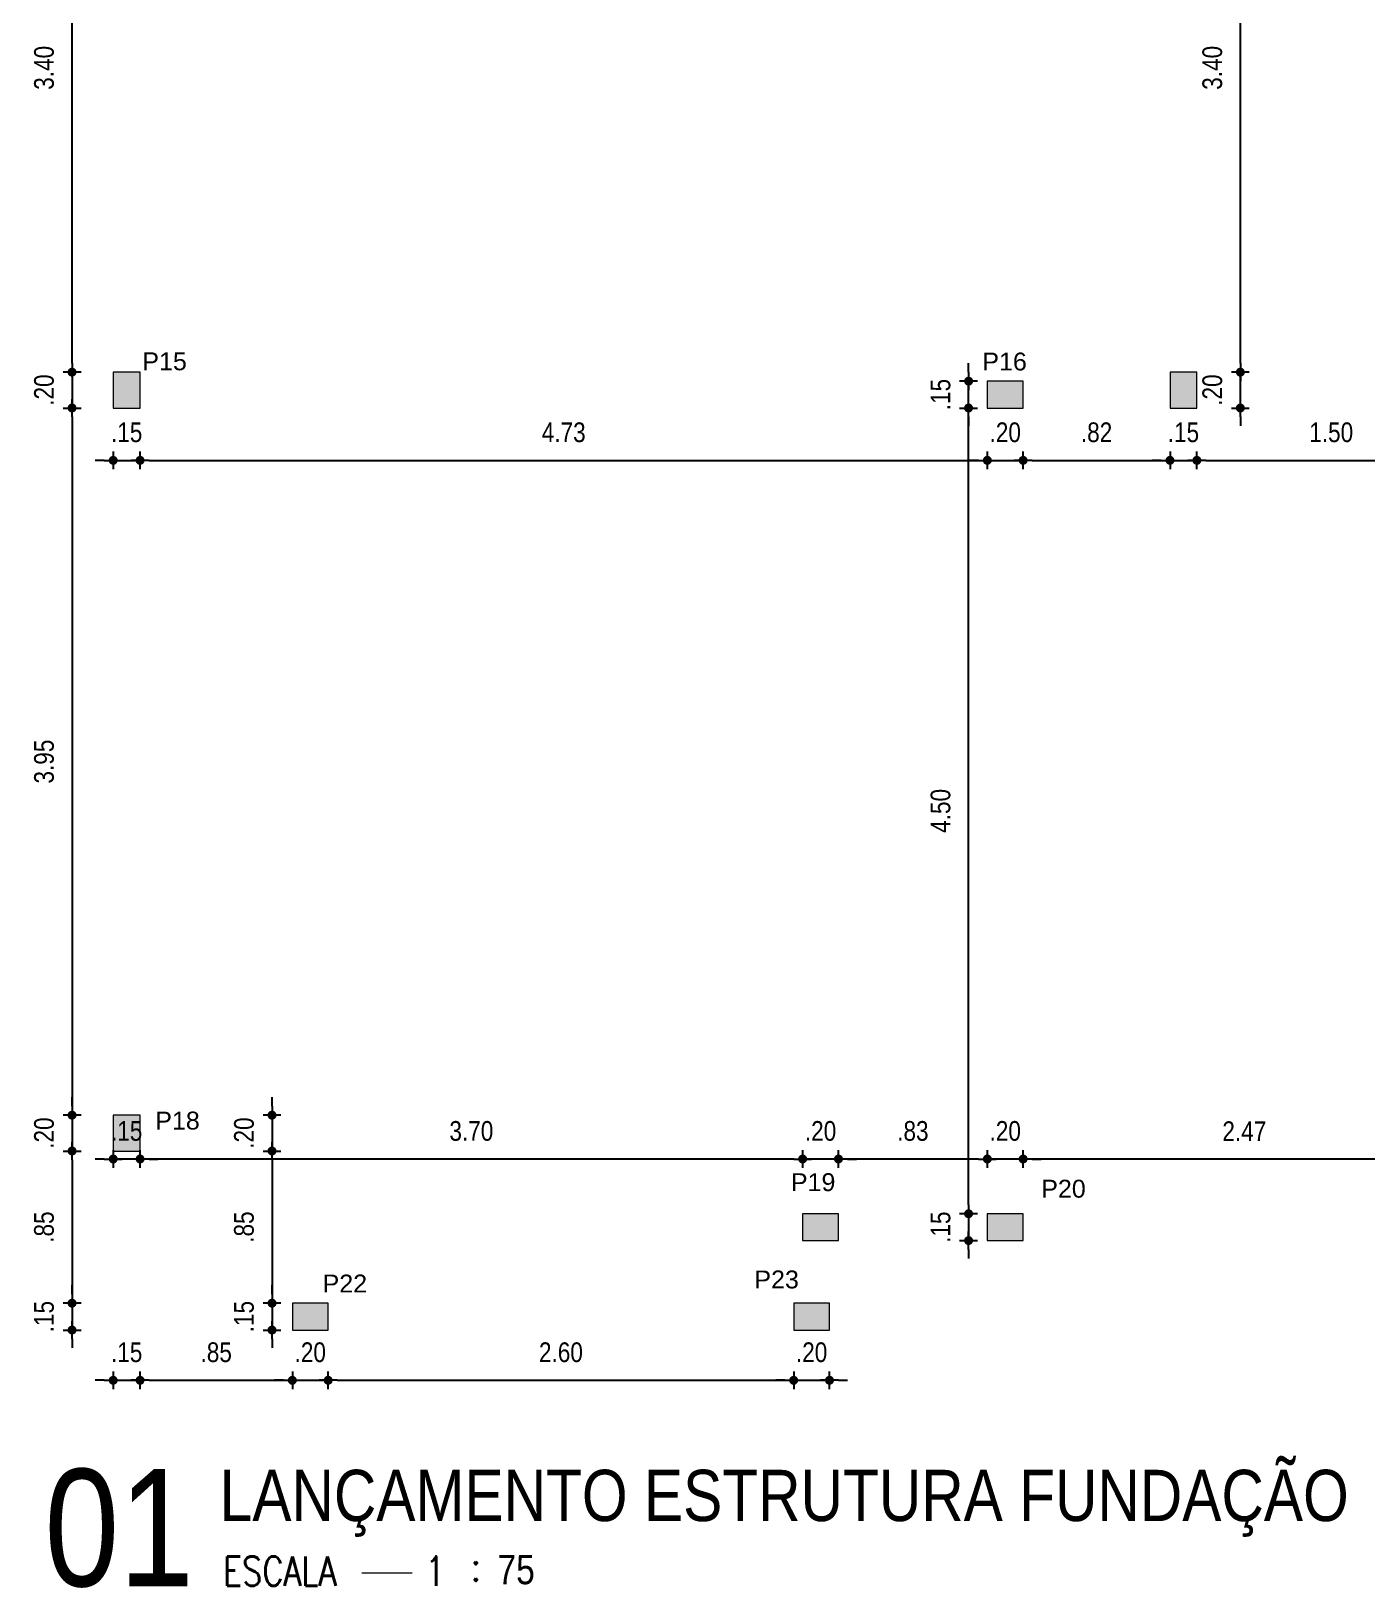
# Model space of a CAD drawing. Header units: millimetres. Extents: x 3212 to 6878, y 1640 to 3386.
# Drawn here: x 3328.33 to 3335.79, y 1701.61 to 1710.31 of the extents above; entities that cross this region are included whole.
import ezdxf
from ezdxf.enums import TextEntityAlignment as Align

# ---------------------------------------------------------------- set-up
doc = ezdxf.new("R2010")
doc.units = ezdxf.units.MM
doc.header["$LTSCALE"] = 0.8
for name, color, linetype in [('COTA', 2, 'Continuous'), ('E-TXT-G', 3, 'Continuous'), ('E-TXT-Y', 2, 'Continuous')]:
    doc.layers.add(name, color=color, linetype=linetype)
for name, color, linetype, lineweight in [('COTAS', 53, 'Continuous', 9), ('E-TXT-W', 7, 'Continuous', 20), ('pilares', 1, 'Continuous', 9)]:
    doc.layers.add(name, color=color, linetype=linetype, lineweight=lineweight)
doc.styles.add('CARIMBO_DADOS', font='arial.ttf', dxfattribs={"height": 0.1})
doc.styles.add('F2', font='ARIALN.TTF')
doc.styles.add('REG140', font='romans.shx', dxfattribs={"width": 0.8, "height": 0.35})
doc.styles.add('REG80', font='romans.shx', dxfattribs={"width": 0.8, "height": 0.1})
doc.styles.add('SANSSERIF2', font='sanssb__.ttf', dxfattribs={"width": 0.8})
doc.dimstyles.new('ARQUITETURA', dxfattribs={"dimtxt": 0.11, "dimasz": 0.05, "dimexe": 0.1, "dimexo": 0, "dimgap": 0.1, "dimtad": 1, "dimzin": 5, "dimdsep": 46, "dimtxsty": 'F2', "dimblk": 'COTA', "dimcen": 0, "dimse1": 1, "dimse2": 1, "dimadec": 0, "dimazin": 0, "dimtfac": 2, "dimtix": 1, "dimtmove": 2, "dimatfit": 3, "dimldrblk": 'COTA', "dimfxl": 0, "dimtolj": 1, "dimtzin": 5, "dimarcsym": 0})

# ---------------------------------------------------------------- blocks, each defined once
blk = doc.blocks.new('COTA')
at = {"layer": 'COTA'}
for p, q in [((-1, 0), (1, 0)), ((0, 1), (0, -1))]:
    blk.add_line(p, q, dxfattribs=at)
at = {"layer": 'COTA', "const_width": 0.5}
blk.add_lwpolyline([(-0.25, 0, 1), (0.25, 0, 1)], format="xyb", close=True, dxfattribs=at)
blk = doc.blocks.new('*D759')
at = {"layer": 'COTAS', "color": 0, "lineweight": -2, "transparency": 16777216}
for p, q in [((3328.7423, 1707.912), (3328.6923, 1707.912)), ((3328.7923, 1707.912), (3328.9423, 1707.912)), ((3328.9923, 1707.912), (3329.0423, 1707.912))]:
    blk.add_line(p, q, dxfattribs=at)
at = {"layer": 'Defpoints', "color": 0, "transparency": 16777216}
for p in [(3328.7923, 1708.3044), (3328.9423, 1708.2044), (3328.9423, 1707.912)]:
    blk.add_point(p, dxfattribs=at)
at = {"layer": 'COTAS', "color": 0, "lineweight": -2, "transparency": 16777216, "xscale": 0.05, "yscale": 0.05, "zscale": 0.05}
blk.add_blockref('COTA', (3328.7923, 1707.912), dxfattribs=at)
at = {"layer": 'COTAS', "color": 0, "lineweight": -2, "transparency": 16777216, "xscale": 0.05, "yscale": 0.05, "zscale": 0.05, "rotation": 180}
blk.add_blockref('COTA', (3328.9423, 1707.912), dxfattribs=at)
at = {"layer": 'COTAS', "color": 0, "transparency": 16777216, "insert": (3328.8673, 1708.0681), "char_height": 0.11, "attachment_point": 5, "style": 'F2'}
blk.add_mtext('\\A1;.15', dxfattribs=at)
blk = doc.blocks.new('*D760')
at = {"layer": 'COTAS', "color": 0, "lineweight": -2, "transparency": 16777216}
blk.add_line((3328.9923, 1707.912), (3333.6223, 1707.912), dxfattribs=at)
at = {"layer": 'Defpoints', "color": 0, "transparency": 16777216}
for p in [(3328.9423, 1708.2044), (3333.6723, 1708.2044), (3333.6723, 1707.912)]:
    blk.add_point(p, dxfattribs=at)
at = {"layer": 'COTAS', "color": 0, "lineweight": -2, "transparency": 16777216, "xscale": 0.05, "yscale": 0.05, "zscale": 0.05, "rotation": 180}
blk.add_blockref('COTA', (3328.9423, 1707.912), dxfattribs=at)
at = {"layer": 'COTAS', "color": 0, "lineweight": -2, "transparency": 16777216, "xscale": 0.05, "yscale": 0.05, "zscale": 0.05}
blk.add_blockref('COTA', (3333.6723, 1707.912), dxfattribs=at)
at = {"layer": 'COTAS', "color": 0, "transparency": 16777216, "insert": (3331.3073, 1708.0681), "char_height": 0.11, "attachment_point": 5, "style": 'F2'}
blk.add_mtext('\\A1;4.73', dxfattribs=at)
blk = doc.blocks.new('*D761')
at = {"layer": 'COTAS', "color": 0, "lineweight": -2, "transparency": 16777216}
for p, q in [((3333.6223, 1707.912), (3333.5723, 1707.912)), ((3333.6723, 1707.912), (3333.8723, 1707.912)), ((3333.9223, 1707.912), (3333.9723, 1707.912))]:
    blk.add_line(p, q, dxfattribs=at)
at = {"layer": 'Defpoints', "color": 0, "transparency": 16777216}
for p in [(3333.6723, 1708.2044), (3333.8723, 1708.2044), (3333.8723, 1707.912)]:
    blk.add_point(p, dxfattribs=at)
at = {"layer": 'COTAS', "color": 0, "lineweight": -2, "transparency": 16777216, "xscale": 0.05, "yscale": 0.05, "zscale": 0.05}
blk.add_blockref('COTA', (3333.6723, 1707.912), dxfattribs=at)
at = {"layer": 'COTAS', "color": 0, "lineweight": -2, "transparency": 16777216, "xscale": 0.05, "yscale": 0.05, "zscale": 0.05, "rotation": 180}
blk.add_blockref('COTA', (3333.8723, 1707.912), dxfattribs=at)
at = {"layer": 'COTAS', "color": 0, "transparency": 16777216, "insert": (3333.7723, 1708.0681), "char_height": 0.11, "attachment_point": 5, "style": 'F2'}
blk.add_mtext('\\A1;.20', dxfattribs=at)
blk = doc.blocks.new('*D762')
at = {"layer": 'COTAS', "color": 0, "lineweight": -2, "transparency": 16777216}
for p, q in [((3329.6789, 1704.3044), (3329.6789, 1704.3544)), ((3329.6789, 1704.2544), (3329.6789, 1704.0544)), ((3329.6789, 1704.0044), (3329.6789, 1703.9544))]:
    blk.add_line(p, q, dxfattribs=at)
at = {"layer": 'Defpoints', "color": 0, "transparency": 16777216}
for p in [(3328.9423, 1704.2544), (3328.9423, 1704.0544), (3329.6789, 1704.0544)]:
    blk.add_point(p, dxfattribs=at)
at = {"layer": 'COTAS', "color": 0, "lineweight": -2, "transparency": 16777216, "xscale": 0.05, "yscale": 0.05, "zscale": 0.05}
for p, rotation in [((3329.6789, 1704.2544), 270), ((3329.6789, 1704.0544), 90)]:
    blk.add_blockref('COTA', p, dxfattribs=dict(at, rotation=rotation))
at = {"layer": 'COTAS', "color": 0, "transparency": 16777216, "insert": (3329.5227, 1704.1544), "char_height": 0.11, "attachment_point": 5, "rotation": 90, "style": 'F2'}
blk.add_mtext('\\A1;.20', dxfattribs=at)
blk = doc.blocks.new('*D763')
at = {"layer": 'COTAS', "color": 0, "lineweight": -2, "transparency": 16777216}
blk.add_line((3329.6789, 1704.0044), (3329.6789, 1703.2544), dxfattribs=at)
at = {"layer": 'Defpoints', "color": 0, "transparency": 16777216}
for p in [(3328.9423, 1704.0544), (3329.6789, 1703.2044), (3329.7923, 1703.2044)]:
    blk.add_point(p, dxfattribs=at)
at = {"layer": 'COTAS', "color": 0, "lineweight": -2, "transparency": 16777216, "xscale": 0.05, "yscale": 0.05, "zscale": 0.05}
for p, rotation in [((3329.6789, 1704.0544), 90), ((3329.6789, 1703.2044), 270)]:
    blk.add_blockref('COTA', p, dxfattribs=dict(at, rotation=rotation))
at = {"layer": 'COTAS', "color": 0, "transparency": 16777216, "insert": (3329.5227, 1703.6294), "char_height": 0.11, "attachment_point": 5, "rotation": 90, "style": 'F2'}
blk.add_mtext('\\A1;.85', dxfattribs=at)
blk = doc.blocks.new('*D764')
at = {"layer": 'COTAS', "color": 0, "lineweight": -2, "transparency": 16777216}
for p, q in [((3329.6789, 1703.2544), (3329.6789, 1703.3044)), ((3329.6789, 1703.2044), (3329.6789, 1703.0544)), ((3329.6789, 1703.0044), (3329.6789, 1702.9544))]:
    blk.add_line(p, q, dxfattribs=at)
at = {"layer": 'Defpoints', "color": 0, "transparency": 16777216}
for p in [(3329.7923, 1703.2044), (3329.6789, 1703.0544), (3329.7923, 1703.0544)]:
    blk.add_point(p, dxfattribs=at)
at = {"layer": 'COTAS', "color": 0, "lineweight": -2, "transparency": 16777216, "xscale": 0.05, "yscale": 0.05, "zscale": 0.05}
for p, rotation in [((3329.6789, 1703.2044), 270), ((3329.6789, 1703.0544), 90)]:
    blk.add_blockref('COTA', p, dxfattribs=dict(at, rotation=rotation))
at = {"layer": 'COTAS', "color": 0, "transparency": 16777216, "insert": (3329.5227, 1703.1294), "char_height": 0.11, "attachment_point": 5, "rotation": 90, "style": 'F2'}
blk.add_mtext('\\A1;.15', dxfattribs=at)
blk = doc.blocks.new('*D709')
at = {"layer": 'COTAS', "color": 0, "lineweight": -2, "transparency": 16777216}
blk.add_line((3336.2923, 1704.0097), (3333.9223, 1704.0097), dxfattribs=at)
at = {"layer": 'Defpoints', "color": 0, "transparency": 16777216}
for p in [(3333.8723, 1704.0097), (3333.8723, 1703.6461), (3336.3423, 1703.6969)]:
    blk.add_point(p, dxfattribs=at)
at = {"layer": 'COTAS', "color": 0, "lineweight": -2, "transparency": 16777216, "xscale": 0.05, "yscale": 0.05, "zscale": 0.05, "rotation": 180}
blk.add_blockref('COTA', (3333.8723, 1704.0097), dxfattribs=at)
at = {"layer": 'COTAS', "color": 0, "lineweight": -2, "transparency": 16777216, "xscale": 0.05, "yscale": 0.05, "zscale": 0.05}
blk.add_blockref('COTA', (3336.3423, 1704.0097), dxfattribs=at)
at = {"layer": 'COTAS', "color": 0, "transparency": 16777216, "insert": (3335.1073, 1704.1649), "char_height": 0.11, "attachment_point": 5, "style": 'F2'}
blk.add_mtext('\\A1;2.47', dxfattribs=at)
blk = doc.blocks.new('*D710')
at = {"layer": 'COTAS', "color": 0, "lineweight": -2, "transparency": 16777216}
for p, q in [((3333.6223, 1704.0097), (3333.5723, 1704.0097)), ((3333.8723, 1704.0097), (3333.6723, 1704.0097)), ((3333.9223, 1704.0097), (3333.9723, 1704.0097))]:
    blk.add_line(p, q, dxfattribs=at)
at = {"layer": 'Defpoints', "color": 0, "transparency": 16777216}
for p in [(3333.6723, 1704.0097), (3333.6723, 1703.6461), (3333.8723, 1703.6461)]:
    blk.add_point(p, dxfattribs=at)
at = {"layer": 'COTAS', "color": 0, "lineweight": -2, "transparency": 16777216, "xscale": 0.05, "yscale": 0.05, "zscale": 0.05}
blk.add_blockref('COTA', (3333.6723, 1704.0097), dxfattribs=at)
at = {"layer": 'COTAS', "color": 0, "lineweight": -2, "transparency": 16777216, "xscale": 0.05, "yscale": 0.05, "zscale": 0.05, "rotation": 180}
blk.add_blockref('COTA', (3333.8723, 1704.0097), dxfattribs=at)
at = {"layer": 'COTAS', "color": 0, "transparency": 16777216, "insert": (3333.7723, 1704.1658), "char_height": 0.11, "attachment_point": 5, "style": 'F2'}
blk.add_mtext('\\A1;.20', dxfattribs=at)
blk = doc.blocks.new('*D711')
at = {"layer": 'COTAS', "color": 0, "lineweight": -2, "transparency": 16777216}
blk.add_line((3333.6223, 1704.0097), (3332.8913, 1704.0097), dxfattribs=at)
at = {"layer": 'Defpoints', "color": 0, "transparency": 16777216}
for p in [(3332.8413, 1704.0097), (3332.8413, 1703.646), (3333.6723, 1703.6461)]:
    blk.add_point(p, dxfattribs=at)
at = {"layer": 'COTAS', "color": 0, "lineweight": -2, "transparency": 16777216, "xscale": 0.05, "yscale": 0.05, "zscale": 0.05, "rotation": 180}
blk.add_blockref('COTA', (3332.8413, 1704.0097), dxfattribs=at)
at = {"layer": 'COTAS', "color": 0, "lineweight": -2, "transparency": 16777216, "xscale": 0.05, "yscale": 0.05, "zscale": 0.05}
blk.add_blockref('COTA', (3333.6723, 1704.0097), dxfattribs=at)
at = {"layer": 'COTAS', "color": 0, "transparency": 16777216, "insert": (3333.2568, 1704.1658), "char_height": 0.11, "attachment_point": 5, "style": 'F2'}
blk.add_mtext('\\A1;.83', dxfattribs=at)
blk = doc.blocks.new('*D712')
at = {"layer": 'COTAS', "color": 0, "lineweight": -2, "transparency": 16777216}
for p, q in [((3332.5913, 1704.0097), (3332.5413, 1704.0097)), ((3332.8413, 1704.0097), (3332.6413, 1704.0097)), ((3332.8913, 1704.0097), (3332.9413, 1704.0097))]:
    blk.add_line(p, q, dxfattribs=at)
at = {"layer": 'Defpoints', "color": 0, "transparency": 16777216}
for p in [(3332.6413, 1704.0097), (3332.6413, 1703.6461), (3332.8413, 1703.646)]:
    blk.add_point(p, dxfattribs=at)
at = {"layer": 'COTAS', "color": 0, "lineweight": -2, "transparency": 16777216, "xscale": 0.05, "yscale": 0.05, "zscale": 0.05}
blk.add_blockref('COTA', (3332.6413, 1704.0097), dxfattribs=at)
at = {"layer": 'COTAS', "color": 0, "lineweight": -2, "transparency": 16777216, "xscale": 0.05, "yscale": 0.05, "zscale": 0.05, "rotation": 180}
blk.add_blockref('COTA', (3332.8413, 1704.0097), dxfattribs=at)
at = {"layer": 'COTAS', "color": 0, "transparency": 16777216, "insert": (3332.7413, 1704.1658), "char_height": 0.11, "attachment_point": 5, "style": 'F2'}
blk.add_mtext('\\A1;.20', dxfattribs=at)
blk = doc.blocks.new('*D713')
at = {"layer": 'COTAS', "color": 0, "lineweight": -2, "transparency": 16777216}
blk.add_line((3332.5913, 1704.0097), (3328.9923, 1704.0097), dxfattribs=at)
at = {"layer": 'Defpoints', "color": 0, "transparency": 16777216}
for p in [(3328.9423, 1704.0097), (3328.9423, 1704.0097), (3332.6413, 1703.6461)]:
    blk.add_point(p, dxfattribs=at)
at = {"layer": 'COTAS', "color": 0, "lineweight": -2, "transparency": 16777216, "xscale": 0.05, "yscale": 0.05, "zscale": 0.05, "rotation": 180}
blk.add_blockref('COTA', (3328.9423, 1704.0097), dxfattribs=at)
at = {"layer": 'COTAS', "color": 0, "lineweight": -2, "transparency": 16777216, "xscale": 0.05, "yscale": 0.05, "zscale": 0.05}
blk.add_blockref('COTA', (3332.6413, 1704.0097), dxfattribs=at)
at = {"layer": 'COTAS', "color": 0, "transparency": 16777216, "insert": (3330.7918, 1704.1658), "char_height": 0.11, "attachment_point": 5, "style": 'F2'}
blk.add_mtext('\\A1;3.70', dxfattribs=at)
blk = doc.blocks.new('*D714')
at = {"layer": 'COTAS', "color": 0, "lineweight": -2, "transparency": 16777216}
for p, q in [((3328.7423, 1704.0097), (3328.6923, 1704.0097)), ((3328.9423, 1704.0097), (3328.7923, 1704.0097)), ((3328.9923, 1704.0097), (3329.0423, 1704.0097))]:
    blk.add_line(p, q, dxfattribs=at)
at = {"layer": 'Defpoints', "color": 0, "transparency": 16777216}
for p in [(3328.7923, 1704.0097), (3328.7923, 1704.0097), (3328.9423, 1704.0097)]:
    blk.add_point(p, dxfattribs=at)
at = {"layer": 'COTAS', "color": 0, "lineweight": -2, "transparency": 16777216, "xscale": 0.05, "yscale": 0.05, "zscale": 0.05}
blk.add_blockref('COTA', (3328.7923, 1704.0097), dxfattribs=at)
at = {"layer": 'COTAS', "color": 0, "lineweight": -2, "transparency": 16777216, "xscale": 0.05, "yscale": 0.05, "zscale": 0.05, "rotation": 180}
blk.add_blockref('COTA', (3328.9423, 1704.0097), dxfattribs=at)
at = {"layer": 'COTAS', "color": 0, "transparency": 16777216, "insert": (3328.8673, 1704.1658), "char_height": 0.11, "attachment_point": 5, "style": 'F2'}
blk.add_mtext('\\A1;.15', dxfattribs=at)
blk = doc.blocks.new('*D770')
at = {"layer": 'COTAS', "color": 0, "lineweight": -2, "transparency": 16777216}
blk.add_line((3328.5625, 1708.4544), (3328.5625, 1711.7544), dxfattribs=at)
at = {"layer": 'Defpoints', "color": 0, "transparency": 16777216}
for p in [(3328.5625, 1711.8044), (3328.7923, 1711.8044), (3328.7923, 1708.4044)]:
    blk.add_point(p, dxfattribs=at)
at = {"layer": 'COTAS', "color": 0, "lineweight": -2, "transparency": 16777216, "xscale": 0.05, "yscale": 0.05, "zscale": 0.05}
for p, rotation in [((3328.5625, 1711.8044), 90), ((3328.5625, 1708.4044), 270)]:
    blk.add_blockref('COTA', p, dxfattribs=dict(at, rotation=rotation))
at = {"layer": 'COTAS', "color": 0, "transparency": 16777216, "insert": (3328.4063, 1710.1044), "char_height": 0.11, "attachment_point": 5, "rotation": 90, "style": 'F2'}
blk.add_mtext('\\A1;3.40', dxfattribs=at)
blk = doc.blocks.new('*D786')
at = {"layer": 'COTAS', "color": 0, "lineweight": -2, "transparency": 16777216}
for p, q in [((3328.5625, 1708.4544), (3328.5625, 1708.5044)), ((3328.5625, 1708.4044), (3328.5625, 1708.2044)), ((3328.5625, 1708.1544), (3328.5625, 1708.1044))]:
    blk.add_line(p, q, dxfattribs=at)
at = {"layer": 'Defpoints', "color": 0, "transparency": 16777216}
for p in [(3328.7923, 1708.4044), (3328.5625, 1708.2044), (3328.7923, 1708.2044)]:
    blk.add_point(p, dxfattribs=at)
at = {"layer": 'COTAS', "color": 0, "lineweight": -2, "transparency": 16777216, "xscale": 0.05, "yscale": 0.05, "zscale": 0.05}
for p, rotation in [((3328.5625, 1708.4044), 270), ((3328.5625, 1708.2044), 90)]:
    blk.add_blockref('COTA', p, dxfattribs=dict(at, rotation=rotation))
at = {"layer": 'COTAS', "color": 0, "transparency": 16777216, "insert": (3328.4063, 1708.3044), "char_height": 0.11, "attachment_point": 5, "rotation": 90, "style": 'F2'}
blk.add_mtext('\\A1;.20', dxfattribs=at)
blk = doc.blocks.new('*D787')
at = {"layer": 'COTAS', "color": 0, "lineweight": -2, "transparency": 16777216}
blk.add_line((3328.5625, 1708.1544), (3328.5625, 1704.3044), dxfattribs=at)
at = {"layer": 'Defpoints', "color": 0, "transparency": 16777216}
for p in [(3328.7923, 1708.2044), (3328.5625, 1704.2544), (3328.7923, 1704.2544)]:
    blk.add_point(p, dxfattribs=at)
at = {"layer": 'COTAS', "color": 0, "lineweight": -2, "transparency": 16777216, "xscale": 0.05, "yscale": 0.05, "zscale": 0.05}
for p, rotation in [((3328.5625, 1708.2044), 90), ((3328.5625, 1704.2544), 270)]:
    blk.add_blockref('COTA', p, dxfattribs=dict(at, rotation=rotation))
at = {"layer": 'COTAS', "color": 0, "transparency": 16777216, "insert": (3328.4063, 1706.2294), "char_height": 0.11, "attachment_point": 5, "rotation": 90, "style": 'F2'}
blk.add_mtext('\\A1;3.95', dxfattribs=at)
blk = doc.blocks.new('*D788')
at = {"layer": 'COTAS', "color": 0, "lineweight": -2, "transparency": 16777216}
for p, q in [((3328.5625, 1704.3044), (3328.5625, 1704.3544)), ((3328.5625, 1704.2544), (3328.5625, 1704.0544)), ((3328.5625, 1704.0044), (3328.5625, 1703.9544))]:
    blk.add_line(p, q, dxfattribs=at)
at = {"layer": 'Defpoints', "color": 0, "transparency": 16777216}
for p in [(3328.7923, 1704.2544), (3328.5625, 1704.0544), (3328.8673, 1704.0544)]:
    blk.add_point(p, dxfattribs=at)
at = {"layer": 'COTAS', "color": 0, "lineweight": -2, "transparency": 16777216, "xscale": 0.05, "yscale": 0.05, "zscale": 0.05}
for p, rotation in [((3328.5625, 1704.2544), 270), ((3328.5625, 1704.0544), 90)]:
    blk.add_blockref('COTA', p, dxfattribs=dict(at, rotation=rotation))
at = {"layer": 'COTAS', "color": 0, "transparency": 16777216, "insert": (3328.4063, 1704.1544), "char_height": 0.11, "attachment_point": 5, "rotation": 90, "style": 'F2'}
blk.add_mtext('\\A1;.20', dxfattribs=at)
blk = doc.blocks.new('*D789')
at = {"layer": 'COTAS', "color": 0, "lineweight": -2, "transparency": 16777216}
blk.add_line((3328.5625, 1704.0044), (3328.5625, 1703.2544), dxfattribs=at)
at = {"layer": 'Defpoints', "color": 0, "transparency": 16777216}
for p in [(3328.8673, 1704.0544), (3328.5625, 1703.2044), (3329.7923, 1703.2044)]:
    blk.add_point(p, dxfattribs=at)
at = {"layer": 'COTAS', "color": 0, "lineweight": -2, "transparency": 16777216, "xscale": 0.05, "yscale": 0.05, "zscale": 0.05}
for p, rotation in [((3328.5625, 1704.0544), 90), ((3328.5625, 1703.2044), 270)]:
    blk.add_blockref('COTA', p, dxfattribs=dict(at, rotation=rotation))
at = {"layer": 'COTAS', "color": 0, "transparency": 16777216, "insert": (3328.4063, 1703.6294), "char_height": 0.11, "attachment_point": 5, "rotation": 90, "style": 'F2'}
blk.add_mtext('\\A1;.85', dxfattribs=at)
blk = doc.blocks.new('*D718')
at = {"layer": 'COTAS', "color": 0, "lineweight": -2, "transparency": 16777216}
for p, q in [((3328.5625, 1703.2544), (3328.5625, 1703.3044)), ((3328.5625, 1703.2044), (3328.5625, 1703.0544)), ((3328.5625, 1703.0044), (3328.5625, 1702.9544))]:
    blk.add_line(p, q, dxfattribs=at)
at = {"layer": 'Defpoints', "color": 0, "transparency": 16777216}
for p in [(3329.7923, 1703.2044), (3328.5625, 1703.0544), (3329.7923, 1703.0544)]:
    blk.add_point(p, dxfattribs=at)
at = {"layer": 'COTAS', "color": 0, "lineweight": -2, "transparency": 16777216, "xscale": 0.05, "yscale": 0.05, "zscale": 0.05}
for p, rotation in [((3328.5625, 1703.2044), 270), ((3328.5625, 1703.0544), 90)]:
    blk.add_blockref('COTA', p, dxfattribs=dict(at, rotation=rotation))
at = {"layer": 'COTAS', "color": 0, "transparency": 16777216, "insert": (3328.4063, 1703.1294), "char_height": 0.11, "attachment_point": 5, "rotation": 90, "style": 'F2'}
blk.add_mtext('\\A1;.15', dxfattribs=at)
blk = doc.blocks.new('*D791')
at = {"layer": 'COTAS', "color": 0, "lineweight": -2, "transparency": 16777216}
for p, q in [((3328.7423, 1702.7736), (3328.6923, 1702.7736)), ((3328.7923, 1702.7736), (3328.9423, 1702.7736)), ((3328.9923, 1702.7736), (3329.0423, 1702.7736))]:
    blk.add_line(p, q, dxfattribs=at)
at = {"layer": 'Defpoints', "color": 0, "transparency": 16777216}
for p in [(3328.7923, 1704.0544), (3328.9423, 1704.0544), (3328.9423, 1702.7736)]:
    blk.add_point(p, dxfattribs=at)
at = {"layer": 'COTAS', "color": 0, "lineweight": -2, "transparency": 16777216, "xscale": 0.05, "yscale": 0.05, "zscale": 0.05}
blk.add_blockref('COTA', (3328.7923, 1702.7736), dxfattribs=at)
at = {"layer": 'COTAS', "color": 0, "lineweight": -2, "transparency": 16777216, "xscale": 0.05, "yscale": 0.05, "zscale": 0.05, "rotation": 180}
blk.add_blockref('COTA', (3328.9423, 1702.7736), dxfattribs=at)
at = {"layer": 'COTAS', "color": 0, "transparency": 16777216, "insert": (3328.8673, 1702.9297), "char_height": 0.11, "attachment_point": 5, "style": 'F2'}
blk.add_mtext('\\A1;.15', dxfattribs=at)
blk = doc.blocks.new('*D719')
at = {"layer": 'COTAS', "color": 0, "lineweight": -2, "transparency": 16777216}
blk.add_line((3328.9923, 1702.7736), (3329.7423, 1702.7736), dxfattribs=at)
at = {"layer": 'Defpoints', "color": 0, "transparency": 16777216}
for p in [(3328.9423, 1704.0544), (3329.7923, 1703.0544), (3329.7923, 1702.7736)]:
    blk.add_point(p, dxfattribs=at)
at = {"layer": 'COTAS', "color": 0, "lineweight": -2, "transparency": 16777216, "xscale": 0.05, "yscale": 0.05, "zscale": 0.05, "rotation": 180}
blk.add_blockref('COTA', (3328.9423, 1702.7736), dxfattribs=at)
at = {"layer": 'COTAS', "color": 0, "lineweight": -2, "transparency": 16777216, "xscale": 0.05, "yscale": 0.05, "zscale": 0.05}
blk.add_blockref('COTA', (3329.7923, 1702.7736), dxfattribs=at)
at = {"layer": 'COTAS', "color": 0, "transparency": 16777216, "insert": (3329.3673, 1702.9297), "char_height": 0.11, "attachment_point": 5, "style": 'F2'}
blk.add_mtext('\\A1;.85', dxfattribs=at)
blk = doc.blocks.new('*D792')
at = {"layer": 'COTAS', "color": 0, "lineweight": -2, "transparency": 16777216}
for p, q in [((3329.7423, 1702.7736), (3329.6923, 1702.7736)), ((3329.7923, 1702.7736), (3329.9923, 1702.7736)), ((3330.0423, 1702.7736), (3330.0923, 1702.7736))]:
    blk.add_line(p, q, dxfattribs=at)
at = {"layer": 'Defpoints', "color": 0, "transparency": 16777216}
for p in [(3329.7923, 1703.0544), (3329.9923, 1703.0544), (3329.9923, 1702.7736)]:
    blk.add_point(p, dxfattribs=at)
at = {"layer": 'COTAS', "color": 0, "lineweight": -2, "transparency": 16777216, "xscale": 0.05, "yscale": 0.05, "zscale": 0.05}
blk.add_blockref('COTA', (3329.7923, 1702.7736), dxfattribs=at)
at = {"layer": 'COTAS', "color": 0, "lineweight": -2, "transparency": 16777216, "xscale": 0.05, "yscale": 0.05, "zscale": 0.05, "rotation": 180}
blk.add_blockref('COTA', (3329.9923, 1702.7736), dxfattribs=at)
at = {"layer": 'COTAS', "color": 0, "transparency": 16777216, "insert": (3329.8923, 1702.9297), "char_height": 0.11, "attachment_point": 5, "style": 'F2'}
blk.add_mtext('\\A1;.20', dxfattribs=at)
blk = doc.blocks.new('*D793')
at = {"layer": 'COTAS', "color": 0, "lineweight": -2, "transparency": 16777216}
blk.add_line((3330.0423, 1702.7736), (3332.5413, 1702.7736), dxfattribs=at)
at = {"layer": 'Defpoints', "color": 0, "transparency": 16777216}
for p in [(3329.9923, 1703.0544), (3332.5913, 1703.0544), (3332.5913, 1702.7736)]:
    blk.add_point(p, dxfattribs=at)
at = {"layer": 'COTAS', "color": 0, "lineweight": -2, "transparency": 16777216, "xscale": 0.05, "yscale": 0.05, "zscale": 0.05, "rotation": 180}
blk.add_blockref('COTA', (3329.9923, 1702.7736), dxfattribs=at)
at = {"layer": 'COTAS', "color": 0, "lineweight": -2, "transparency": 16777216, "xscale": 0.05, "yscale": 0.05, "zscale": 0.05}
blk.add_blockref('COTA', (3332.5913, 1702.7736), dxfattribs=at)
at = {"layer": 'COTAS', "color": 0, "transparency": 16777216, "insert": (3331.2918, 1702.9297), "char_height": 0.11, "attachment_point": 5, "style": 'F2'}
blk.add_mtext('\\A1;2.60', dxfattribs=at)
blk = doc.blocks.new('*D794')
at = {"layer": 'COTAS', "color": 0, "lineweight": -2, "transparency": 16777216}
for p, q in [((3332.5413, 1702.7736), (3332.4913, 1702.7736)), ((3332.5913, 1702.7736), (3332.7913, 1702.7736)), ((3332.8413, 1702.7736), (3332.8913, 1702.7736))]:
    blk.add_line(p, q, dxfattribs=at)
at = {"layer": 'Defpoints', "color": 0, "transparency": 16777216}
for p in [(3332.5913, 1703.0544), (3332.7913, 1703.0544), (3332.7913, 1702.7736)]:
    blk.add_point(p, dxfattribs=at)
at = {"layer": 'COTAS', "color": 0, "lineweight": -2, "transparency": 16777216, "xscale": 0.05, "yscale": 0.05, "zscale": 0.05}
blk.add_blockref('COTA', (3332.5913, 1702.7736), dxfattribs=at)
at = {"layer": 'COTAS', "color": 0, "lineweight": -2, "transparency": 16777216, "xscale": 0.05, "yscale": 0.05, "zscale": 0.05, "rotation": 180}
blk.add_blockref('COTA', (3332.7913, 1702.7736), dxfattribs=at)
at = {"layer": 'COTAS', "color": 0, "transparency": 16777216, "insert": (3332.6913, 1702.9297), "char_height": 0.11, "attachment_point": 5, "style": 'F2'}
blk.add_mtext('\\A1;.20', dxfattribs=at)
blk = doc.blocks.new('*D807')
at = {"layer": 'COTAS', "color": 0, "lineweight": -2, "transparency": 16777216}
blk.add_line((3333.9223, 1707.912), (3334.6423, 1707.912), dxfattribs=at)
at = {"layer": 'Defpoints', "color": 0, "transparency": 16777216}
for p in [(3333.8723, 1708.2044), (3334.6923, 1708.2044), (3334.6923, 1707.912)]:
    blk.add_point(p, dxfattribs=at)
at = {"layer": 'COTAS', "color": 0, "lineweight": -2, "transparency": 16777216, "xscale": 0.05, "yscale": 0.05, "zscale": 0.05, "rotation": 180}
blk.add_blockref('COTA', (3333.8723, 1707.912), dxfattribs=at)
at = {"layer": 'COTAS', "color": 0, "lineweight": -2, "transparency": 16777216, "xscale": 0.05, "yscale": 0.05, "zscale": 0.05}
blk.add_blockref('COTA', (3334.6923, 1707.912), dxfattribs=at)
at = {"layer": 'COTAS', "color": 0, "transparency": 16777216, "insert": (3334.2823, 1708.0681), "char_height": 0.11, "attachment_point": 5, "style": 'F2'}
blk.add_mtext('\\A1;.82', dxfattribs=at)
blk = doc.blocks.new('*D808')
at = {"layer": 'COTAS', "color": 0, "lineweight": -2, "transparency": 16777216}
for p, q in [((3334.6423, 1707.912), (3334.5923, 1707.912)), ((3334.6923, 1707.912), (3334.8423, 1707.912)), ((3334.8923, 1707.912), (3334.9423, 1707.912))]:
    blk.add_line(p, q, dxfattribs=at)
at = {"layer": 'Defpoints', "color": 0, "transparency": 16777216}
for p in [(3334.6923, 1708.2044), (3334.8423, 1708.2044), (3334.8423, 1707.912)]:
    blk.add_point(p, dxfattribs=at)
at = {"layer": 'COTAS', "color": 0, "lineweight": -2, "transparency": 16777216, "xscale": 0.05, "yscale": 0.05, "zscale": 0.05}
blk.add_blockref('COTA', (3334.6923, 1707.912), dxfattribs=at)
at = {"layer": 'COTAS', "color": 0, "lineweight": -2, "transparency": 16777216, "xscale": 0.05, "yscale": 0.05, "zscale": 0.05, "rotation": 180}
blk.add_blockref('COTA', (3334.8423, 1707.912), dxfattribs=at)
at = {"layer": 'COTAS', "color": 0, "transparency": 16777216, "insert": (3334.7673, 1708.0681), "char_height": 0.11, "attachment_point": 5, "style": 'F2'}
blk.add_mtext('\\A1;.15', dxfattribs=at)
blk = doc.blocks.new('*D725')
at = {"layer": 'COTAS', "color": 0, "lineweight": -2, "transparency": 16777216}
blk.add_line((3334.8923, 1707.912), (3336.2923, 1707.912), dxfattribs=at)
at = {"layer": 'Defpoints', "color": 0, "transparency": 16777216}
for p in [(3334.8423, 1708.2044), (3336.3423, 1708.1544), (3336.3423, 1707.912)]:
    blk.add_point(p, dxfattribs=at)
at = {"layer": 'COTAS', "color": 0, "lineweight": -2, "transparency": 16777216, "xscale": 0.05, "yscale": 0.05, "zscale": 0.05, "rotation": 180}
blk.add_blockref('COTA', (3334.8423, 1707.912), dxfattribs=at)
at = {"layer": 'COTAS', "color": 0, "lineweight": -2, "transparency": 16777216, "xscale": 0.05, "yscale": 0.05, "zscale": 0.05}
blk.add_blockref('COTA', (3336.3423, 1707.912), dxfattribs=at)
at = {"layer": 'COTAS', "color": 0, "transparency": 16777216, "insert": (3335.5923, 1708.0681), "char_height": 0.11, "attachment_point": 5, "style": 'F2'}
blk.add_mtext('\\A1;1.50', dxfattribs=at)
blk = doc.blocks.new('*D726')
at = {"layer": 'COTAS', "color": 0, "lineweight": -2, "transparency": 16777216}
for p, q in [((3335.085, 1708.4544), (3335.085, 1708.5044)), ((3335.085, 1708.2044), (3335.085, 1708.4044)), ((3335.085, 1708.1544), (3335.085, 1708.1044))]:
    blk.add_line(p, q, dxfattribs=at)
at = {"layer": 'Defpoints', "color": 0, "transparency": 16777216}
for p in [(3335.0318, 1708.4044), (3335.085, 1708.4044), (3335.0318, 1708.2044)]:
    blk.add_point(p, dxfattribs=at)
at = {"layer": 'COTAS', "color": 0, "lineweight": -2, "transparency": 16777216, "xscale": 0.05, "yscale": 0.05, "zscale": 0.05}
for p, rotation in [((3335.085, 1708.4044), 270), ((3335.085, 1708.2044), 90)]:
    blk.add_blockref('COTA', p, dxfattribs=dict(at, rotation=rotation))
at = {"layer": 'COTAS', "color": 0, "transparency": 16777216, "insert": (3334.9288, 1708.3044), "char_height": 0.11, "attachment_point": 5, "rotation": 90, "style": 'F2'}
blk.add_mtext('\\A1;.20', dxfattribs=at)
blk = doc.blocks.new('*D727')
at = {"layer": 'COTAS', "color": 0, "lineweight": -2, "transparency": 16777216}
blk.add_line((3335.085, 1708.4544), (3335.085, 1711.7544), dxfattribs=at)
at = {"layer": 'Defpoints', "color": 0, "transparency": 16777216}
for p in [(3335.0318, 1711.8044), (3335.085, 1711.8044), (3335.0318, 1708.4044)]:
    blk.add_point(p, dxfattribs=at)
at = {"layer": 'COTAS', "color": 0, "lineweight": -2, "transparency": 16777216, "xscale": 0.05, "yscale": 0.05, "zscale": 0.05}
for p, rotation in [((3335.085, 1711.8044), 90), ((3335.085, 1708.4044), 270)]:
    blk.add_blockref('COTA', p, dxfattribs=dict(at, rotation=rotation))
at = {"layer": 'COTAS', "color": 0, "transparency": 16777216, "insert": (3334.9288, 1710.1044), "char_height": 0.11, "attachment_point": 5, "rotation": 90, "style": 'F2'}
blk.add_mtext('\\A1;3.40', dxfattribs=at)
blk = doc.blocks.new('*D809')
at = {"layer": 'COTAS', "color": 0, "lineweight": -2, "transparency": 16777216}
blk.add_line((3333.5677, 1703.7539), (3333.5677, 1708.1544), dxfattribs=at)
at = {"layer": 'Defpoints', "color": 0, "transparency": 16777216}
for p in [(3333.5677, 1708.2044), (3333.6723, 1708.2044), (3333.6723, 1703.7039)]:
    blk.add_point(p, dxfattribs=at)
at = {"layer": 'COTAS', "color": 0, "lineweight": -2, "transparency": 16777216, "xscale": 0.05, "yscale": 0.05, "zscale": 0.05}
for p, rotation in [((3333.5677, 1708.2044), 90), ((3333.5677, 1703.7039), 270)]:
    blk.add_blockref('COTA', p, dxfattribs=dict(at, rotation=rotation))
at = {"layer": 'COTAS', "color": 0, "transparency": 16777216, "insert": (3333.4115, 1705.9542), "char_height": 0.11, "attachment_point": 5, "rotation": 90, "style": 'F2'}
blk.add_mtext('\\A1;4.50', dxfattribs=at)
blk = doc.blocks.new('*D730')
at = {"layer": 'COTAS', "color": 0, "lineweight": -2, "transparency": 16777216}
for p, q in [((3333.5677, 1708.4044), (3333.5677, 1708.4544)), ((3333.5677, 1708.2044), (3333.5677, 1708.3544)), ((3333.5677, 1708.1544), (3333.5677, 1708.1044))]:
    blk.add_line(p, q, dxfattribs=at)
at = {"layer": 'Defpoints', "color": 0, "transparency": 16777216}
for p in [(3333.5677, 1708.3544), (3333.6723, 1708.3544), (3333.6723, 1708.2044)]:
    blk.add_point(p, dxfattribs=at)
at = {"layer": 'COTAS', "color": 0, "lineweight": -2, "transparency": 16777216, "xscale": 0.05, "yscale": 0.05, "zscale": 0.05}
for p, rotation in [((3333.5677, 1708.3544), 270), ((3333.5677, 1708.2044), 90)]:
    blk.add_blockref('COTA', p, dxfattribs=dict(at, rotation=rotation))
at = {"layer": 'COTAS', "color": 0, "transparency": 16777216, "insert": (3333.4115, 1708.2794), "char_height": 0.11, "attachment_point": 5, "rotation": 90, "style": 'F2'}
blk.add_mtext('\\A1;.15', dxfattribs=at)
blk = doc.blocks.new('*D731')
at = {"layer": 'COTAS', "color": 0, "lineweight": -2, "transparency": 16777216}
for p, q in [((3333.5677, 1703.7539), (3333.5677, 1703.8039)), ((3333.5677, 1703.7039), (3333.5677, 1703.5539)), ((3333.5677, 1703.5039), (3333.5677, 1703.4539))]:
    blk.add_line(p, q, dxfattribs=at)
at = {"layer": 'Defpoints', "color": 0, "transparency": 16777216}
for p in [(3333.6723, 1703.7039), (3333.5677, 1703.5539), (3333.6723, 1703.5539)]:
    blk.add_point(p, dxfattribs=at)
at = {"layer": 'COTAS', "color": 0, "lineweight": -2, "transparency": 16777216, "xscale": 0.05, "yscale": 0.05, "zscale": 0.05}
for p, rotation in [((3333.5677, 1703.7039), 270), ((3333.5677, 1703.5539), 90)]:
    blk.add_blockref('COTA', p, dxfattribs=dict(at, rotation=rotation))
at = {"layer": 'COTAS', "color": 0, "transparency": 16777216, "insert": (3333.4115, 1703.6289), "char_height": 0.11, "attachment_point": 5, "rotation": 90, "style": 'F2'}
blk.add_mtext('\\A1;.15', dxfattribs=at)
blk = doc.blocks.new('IND_DES')
at = {"layer": 'E-TXT-W'}
blk.add_line((0.0269, -0.2428), (0.1984, -0.2428), dxfattribs=at)
at = {"layer": 'E-TXT-G', "style": 'REG80', "width": 0.8}
for s, p in [('ESCALA', (-0.4463, -0.2864)), ('1', (0.2426, -0.2864)), (':', (0.3988, -0.2706))]:
    blk.add_text(s, height=0.1, dxfattribs=at).set_placement(p)
blk.add_attdef('ESCALA', (0.4897, -0.2812), '', height=0.1, dxfattribs=at)
at = {"layer": 'E-TXT-W', "style": 'SANSSERIF2', "width": 0.6}
blk.add_attdef('00', text='', height=0.4, dxfattribs=at).set_placement((-0.7083, -0.2881), align=Align.CENTER)
at = {"layer": 'E-TXT-Y', "style": 'REG140', "width": 0.8}
for tag, p in [('PROJETO', (-0.4563, 0.1829)), ('DESENHO', (-0.4582, -0.0658))]:
    blk.add_attdef(tag, p, '', height=0.175, dxfattribs=at)

msp = doc.modelspace()

# ---------------------------------------------------------------- hatches: boundary and pattern name
h = msp.add_hatch(color=256)
h.paths.add_polyline_path([(3328.9423, 1708.4044), (3328.7923, 1708.4044), (3328.7923, 1708.2044), (3328.9423, 1708.2044)])
h.paths.add_polyline_path([(3328.9423, 1712.0044), (3328.7923, 1712.0044), (3328.7923, 1711.8044), (3328.9423, 1711.8044)])
h.paths.add_polyline_path([(3328.9423, 1715.8044), (3328.7923, 1715.8044), (3328.7923, 1715.6044), (3328.9423, 1715.6044)])
h.paths.add_polyline_path([(3331.8423, 1715.8044), (3331.6423, 1715.8044), (3331.6423, 1715.6544), (3331.8423, 1715.6544)])
h.paths.add_polyline_path([(3333.6923, 1715.8044), (3333.4923, 1715.8044), (3333.4923, 1715.6544), (3333.6923, 1715.6544)])
h.paths.add_polyline_path([(3334.8423, 1712.0044), (3334.6923, 1712.0044), (3334.6923, 1711.8044), (3334.8423, 1711.8044)])
h.paths.add_polyline_path([(3336.4923, 1712.0044), (3336.3423, 1712.0044), (3336.3423, 1711.8044), (3336.4923, 1711.8044)])
h.paths.add_polyline_path([(3332.7913, 1703.2044), (3332.5913, 1703.2044), (3332.5913, 1703.0544), (3332.7913, 1703.0544)])
h.paths.add_polyline_path([(3332.8413, 1703.7038), (3332.6413, 1703.7038), (3332.6413, 1703.5538), (3332.8413, 1703.5538)])
h.paths.add_polyline_path([(3333.8723, 1703.7039), (3333.6723, 1703.7039), (3333.6723, 1703.5539), (3333.8723, 1703.5539)])
h.paths.add_polyline_path([(3329.9923, 1703.2044), (3329.7923, 1703.2044), (3329.7923, 1703.0544), (3329.9923, 1703.0544)])
h.paths.add_polyline_path([(3328.9423, 1704.2544), (3328.7923, 1704.2544), (3328.7923, 1704.0544), (3328.9423, 1704.0544)])
h.paths.add_polyline_path([(3334.8423, 1708.4044), (3334.6923, 1708.4044), (3334.6923, 1708.2044), (3334.8423, 1708.2044)])
h.paths.add_polyline_path([(3333.8723, 1708.3544), (3333.6723, 1708.3544), (3333.6723, 1708.2044), (3333.8723, 1708.2044)])
h.paths.add_polyline_path([(3336.4923, 1708.3544), (3336.3423, 1708.3544), (3336.3423, 1708.1544), (3336.4923, 1708.1544)])
h.paths.add_polyline_path([(3336.4923, 1718.9044), (3336.3423, 1718.9044), (3336.3423, 1718.7044), (3336.4923, 1718.7044)])
h.paths.add_polyline_path([(3332.8726, 1718.9044), (3332.6726, 1718.9044), (3332.6726, 1718.7544), (3332.8726, 1718.7544)])
h.paths.add_polyline_path([(3328.9423, 1718.9044), (3328.7923, 1718.9044), (3328.7923, 1718.7044), (3328.9423, 1718.7044)])

# ---------------------------------------------------------------- linework, layer by layer
at = {"layer": 'pilares'}
for points in [[(3328.7923, 1708.2044), (3328.9423, 1708.2044), (3328.9423, 1708.4044), (3328.7923, 1708.4044)], [(3333.8723, 1708.2044), (3333.8723, 1708.3544), (3333.6723, 1708.3544), (3333.6723, 1708.2044)], [(3334.8423, 1708.4044), (3334.6923, 1708.4044), (3334.6923, 1708.2044), (3334.8423, 1708.2044)], [(3328.7923, 1704.0544), (3328.9423, 1704.0544), (3328.9423, 1704.2544), (3328.7923, 1704.2544)], [(3332.8413, 1703.5538), (3332.8413, 1703.7038), (3332.6413, 1703.7038), (3332.6413, 1703.5538)], [(3333.8723, 1703.5539), (3333.8723, 1703.7039), (3333.6723, 1703.7039), (3333.6723, 1703.5539)], [(3329.9923, 1703.0544), (3329.9923, 1703.2044), (3329.7923, 1703.2044), (3329.7923, 1703.0544)], [(3332.7913, 1703.0544), (3332.7913, 1703.2044), (3332.5913, 1703.2044), (3332.5913, 1703.0544)]]:
    msp.add_lwpolyline(points, close=True, dxfattribs=at)

# ---------------------------------------------------------------- block references
ref = msp.add_blockref('IND_DES', (3330.1362, 1702.095), dxfattribs=dict(xscale=1.636240131907927, yscale=1.636240131907927, zscale=1.636240131907927))
ref.add_attrib('00', '01', dxfattribs={"layer": 'E-TXT-W', "height": 0.6545, "style": 'F2'}).set_placement((3328.8257, 1701.6236), align=Align.CENTER)
ref.add_attrib('DESENHO', 'LANÇAMENTO ESTRUTURA FUNDAÇÃO', (3329.3865, 1701.9873), dxfattribs={"layer": 'E-TXT-Y', "color": 2, "height": 0.286342, "style": 'F2'})
ref.add_attrib('ESCALA', '75', (3330.9375, 1701.6348), dxfattribs={"layer": 'E-TXT-G', "color": 7, "height": 0.16362, "style": 'F2'})

# ---------------------------------------------------------------- texts
at = {"color": 230, "char_height": 0.1, "attachment_point": 5, "style": 'CARIMBO_DADOS'}
for s, insert in [('P15', (3329.0791, 1708.4645)), ('P16', (3333.7687, 1708.4633)), ('P18', (3329.1512, 1704.2236)), ('P19', (3332.7, 1703.8796)), ('P20', (3334.0976, 1703.8431)), ('P22', (3330.0855, 1703.3143)), ('P23', (3332.4961, 1703.3362))]:
    msp.add_mtext(s, dxfattribs=dict(at, insert=insert))

# ---------------------------------------------------------------- dimensions: what is measured, and where the dimension line sits
at = {"layer": 'COTAS'}
for base, p1, p2, picture, middle in [((3328.5625, 1711.8044), (3328.7923, 1708.4044), (3328.7923, 1711.8044), '*D770', (3328.4063, 1710.1044)), ((3335.085, 1711.8044), (3335.0318, 1708.4044), (3335.0318, 1711.8044), '*D727', (3334.9288, 1710.1044)), ((3328.5625, 1708.2044), (3328.7923, 1708.4044), (3328.7923, 1708.2044), '*D786', (3328.4063, 1708.3044)), ((3335.085, 1708.4044), (3335.0318, 1708.2044), (3335.0318, 1708.4044), '*D726', (3334.9288, 1708.3044)), ((3333.5677, 1708.3544), (3333.6723, 1708.2044), (3333.6723, 1708.3544), '*D730', (3333.4115, 1708.2794)), ((3328.5625, 1704.2544), (3328.7923, 1708.2044), (3328.7923, 1704.2544), '*D787', (3328.4063, 1706.2294)), ((3333.5677, 1708.2044), (3333.6723, 1703.7039), (3333.6723, 1708.2044), '*D809', (3333.4115, 1705.9542)), ((3328.5625, 1704.0544), (3328.7923, 1704.2544), (3328.8673, 1704.0544), '*D788', (3328.4063, 1704.1544)), ((3329.6789, 1704.0544), (3328.9423, 1704.2544), (3328.9423, 1704.0544), '*D762', (3329.5227, 1704.1544)), ((3328.5625, 1703.2044), (3328.8673, 1704.0544), (3329.7923, 1703.2044), '*D789', (3328.4063, 1703.6294)), ((3329.6789, 1703.2044), (3328.9423, 1704.0544), (3329.7923, 1703.2044), '*D763', (3329.5227, 1703.6294)), ((3333.5677, 1703.5539), (3333.6723, 1703.7039), (3333.6723, 1703.5539), '*D731', (3333.4115, 1703.6289)), ((3328.5625, 1703.0544), (3329.7923, 1703.2044), (3329.7923, 1703.0544), '*D718', (3328.4063, 1703.1294)), ((3329.6789, 1703.0544), (3329.7923, 1703.2044), (3329.7923, 1703.0544), '*D764', (3329.5227, 1703.1294))]:
    dim = msp.add_linear_dim(base=base, p1=p1, p2=p2, angle=90, dimstyle='ARQUITETURA', dxfattribs=at)
    dim.commit()
    dim.dimension.update_dxf_attribs({"geometry": picture, "text_midpoint": middle})
for base, p1, p2, picture, middle in [((3328.9423, 1707.912), (3328.7923, 1708.3044), (3328.9423, 1708.2044), '*D759', (3328.8673, 1708.0681)), ((3333.6723, 1707.912), (3328.9423, 1708.2044), (3333.6723, 1708.2044), '*D760', (3331.3073, 1708.0681)), ((3333.8723, 1707.912), (3333.6723, 1708.2044), (3333.8723, 1708.2044), '*D761', (3333.7723, 1708.0681)), ((3334.6923, 1707.912), (3333.8723, 1708.2044), (3334.6923, 1708.2044), '*D807', (3334.2823, 1708.0681)), ((3334.8423, 1707.912), (3334.6923, 1708.2044), (3334.8423, 1708.2044), '*D808', (3334.7673, 1708.0681)), ((3336.3423, 1707.912), (3334.8423, 1708.2044), (3336.3423, 1708.1544), '*D725', (3335.5923, 1708.0681)), ((3328.7923, 1704.0097), (3328.9423, 1704.0097), (3328.7923, 1704.0097), '*D714', (3328.8673, 1704.1658)), ((3328.9423, 1704.0097), (3332.6413, 1703.6461), (3328.9423, 1704.0097), '*D713', (3330.7918, 1704.1658)), ((3332.6413, 1704.0097), (3332.8413, 1703.646), (3332.6413, 1703.6461), '*D712', (3332.7413, 1704.1658)), ((3332.8413, 1704.0097), (3333.6723, 1703.6461), (3332.8413, 1703.646), '*D711', (3333.2568, 1704.1658)), ((3333.6723, 1704.0097), (3333.8723, 1703.6461), (3333.6723, 1703.6461), '*D710', (3333.7723, 1704.1658)), ((3333.8723, 1704.0097), (3336.3423, 1703.6969), (3333.8723, 1703.6461), '*D709', (3335.1073, 1704.1649)), ((3328.9423, 1702.7736), (3328.7923, 1704.0544), (3328.9423, 1704.0544), '*D791', (3328.8673, 1702.9297)), ((3329.7923, 1702.7736), (3328.9423, 1704.0544), (3329.7923, 1703.0544), '*D719', (3329.3673, 1702.9297)), ((3329.9923, 1702.7736), (3329.7923, 1703.0544), (3329.9923, 1703.0544), '*D792', (3329.8923, 1702.9297)), ((3332.5913, 1702.7736), (3329.9923, 1703.0544), (3332.5913, 1703.0544), '*D793', (3331.2918, 1702.9297)), ((3332.7913, 1702.7736), (3332.5913, 1703.0544), (3332.7913, 1703.0544), '*D794', (3332.6913, 1702.9297))]:
    dim = msp.add_linear_dim(base=base, p1=p1, p2=p2, dimstyle='ARQUITETURA', dxfattribs=at)
    dim.commit()
    dim.dimension.update_dxf_attribs({"geometry": picture, "text_midpoint": middle})

doc.saveas('drawing.dxf')
